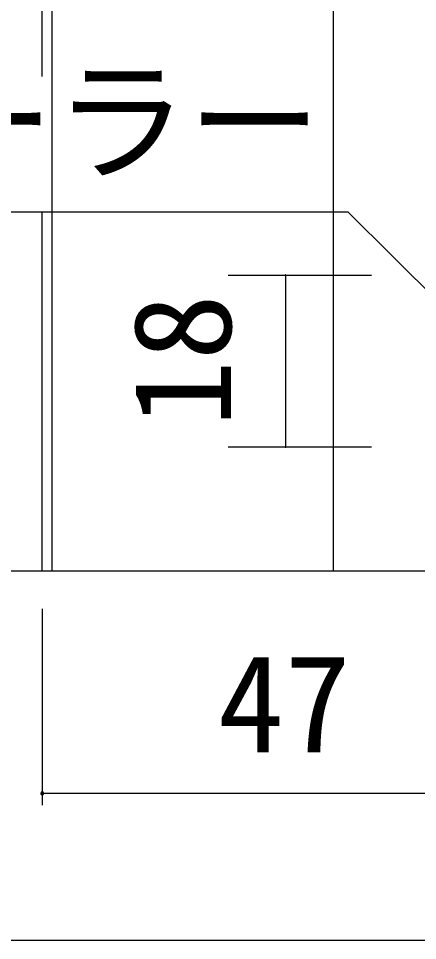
# Model space of a CAD drawing. Units: millimetres, scale not verified. Extents: x -800 to 800, y -554 to 554.
# Drawn here: x -476.9 to -435.1, y -27 to 69.7 of the extents above; entities that cross this region are included whole.
import ezdxf
from ezdxf.enums import TextEntityAlignment as Align

# ---------------------------------------------------------------- set-up
doc = ezdxf.new("R2010")
doc.units = ezdxf.units.MM
doc.header["$LTSCALE"] = 4
for name, color, linetype, lineweight in [('1-0', 7, 'Continuous', 25), ('1-4_0', 7, 'Continuous', 25), ('2-0', 7, 'Continuous', 25)]:
    doc.layers.add(name, color=color, linetype=linetype, lineweight=lineweight)
doc.styles.add('ＭＳ ゴシック', font='')
doc.styles.get('ＭＳ ゴシック').set_extended_font_data('MS Gothic')

msp = doc.modelspace()

# ---------------------------------------------------------------- linework, layer by layer
at = {"layer": '1-0'}
msp.add_lwpolyline([(152, -27), (-780, -27), (-780, 534)], dxfattribs=at)
msp.add_lwpolyline([(152, -27), (-780, -27), (-780, 534)], dxfattribs=at)
at = {"layer": '1-4_0'}
msp.add_lwpolyline([(152, -27), (-780, -27), (-780, 534)], dxfattribs=at)
at = {"layer": '2-0'}
for p, q in [((-474.373, 63.639), (-474.373, 172.591)), ((-473.376, 172.591), (-473.376, 11.797)), ((-443.878, 172.591), (-443.878, 11.797)), ((-543.454, 49.463), (-442.344, 49.463)), ((-474.373, 11.797), (-474.373, 49.463)), ((-442.344, 49.463), (-418.326, 25.45)), ((-454.878, 42.795), (-439.874, 42.795)), ((-448.879, 42.795), (-448.879, 24.797)), ((-448.839, 42.799), (-448.839, 42.795)), ((-454.878, 24.797), (-439.874, 24.797)), ((-448.839, 24.801), (-448.839, 24.797)), ((-587.531, 11.797), (-99.614, 11.797)), ((-474.373, 7.797), (-474.373, -12.81)), ((-474.373, 7.797), (-474.373, -12.81)), ((-427.38, -11.56), (-474.373, -11.56))]:
    msp.add_line(p, q, dxfattribs=at)
for centre, radius, start, end in [((-448.879, 42.795), 0.0362, 165.05966, 170.84089), ((-448.88, 42.795), 0.0349, 170.84341, 176.87728), ((-448.874, 42.795), 0.0411, 177.14882, 182.85118), ((-448.869, 42.795), 0.046, 182.55429, 187.92338), ((-448.873, 42.795), 0.0422, 187.92862, 193.50007), ((-448.878, 42.795), 0.0377, 159.52685, 165.05983), ((-448.876, 42.794), 0.0393, 193.50651, 199.23172), ((-448.876, 42.794), 0.0392, 154.2203, 159.52909), ((-448.878, 42.793), 0.0372, 199.23887, 205.0635), ((-448.875, 42.793), 0.0405, 149.10079, 154.22404), ((-448.879, 42.793), 0.0358, 205.07074, 210.9394), ((-448.874, 42.793), 0.0415, 144.11902, 149.10558), ((-448.88, 42.792), 0.0349, 210.9461, 216.80737), ((-448.874, 42.793), 0.042, 139.21874, 144.12453), ((-448.88, 42.792), 0.0345, 216.81302, 222.62392), ((-448.874, 42.793), 0.042, 134.33887, 139.22476), ((-448.88, 42.792), 0.0344, 222.6282, 228.3573), ((-448.874, 42.793), 0.0413, 129.41468, 134.34524), ((-448.88, 42.792), 0.0346, 228.36009, 233.98902), ((-448.88, 42.792), 0.0349, 233.99037, 239.51366), ((-448.875, 42.794), 0.04, 124.3788, 129.42127), ((-448.876, 42.796), 0.0382, 119.16221, 124.38538), ((-448.88, 42.793), 0.0353, 239.51376, 244.93759), ((-448.877, 42.798), 0.036, 113.69633, 119.16844), ((-448.879, 42.793), 0.0357, 244.93668, 250.27687), ((-448.878, 42.8), 0.0336, 107.91656, 113.70159), ((-448.879, 42.793), 0.036, 250.27522, 255.55499), ((-448.879, 42.802), 0.0312, 101.76847, 107.9199), ((-448.879, 42.793), 0.0361, 255.55287, 260.80048), ((-448.879, 42.804), 0.029, 95.21708, 101.7686), ((-448.879, 42.793), 0.0361, 260.79816, 266.04477), ((-448.879, 42.8), 0.0334, 88.36633, 94.73075), ((-448.879, 42.801), 0.0438, 266.40079, 271.24834), ((-448.879, 42.778), 0.0549, 83.92246, 88.86547), ((-448.879, 42.828), 0.0706, 270.83839, 274.67761), ((-448.879, 42.784), 0.0488, 78.66718, 83.92051), ((-448.878, 42.817), 0.0594, 274.67222, 278.96555), ((-448.878, 42.789), 0.0439, 73.12697, 78.66317), ((-448.877, 42.808), 0.0503, 278.96158, 283.74634), ((-448.877, 42.793), 0.0402, 67.34471, 73.12085), ((-448.875, 42.801), 0.043, 283.74511, 289.0423), ((-448.875, 42.795), 0.0374, 61.37797, 67.33673), ((-448.873, 42.795), 0.0373, 289.04536, 294.84808), ((-448.875, 42.797), 0.0355, 55.29543, 61.36871), ((-448.871, 42.791), 0.0332, 294.85687, 301.11822), ((-448.874, 42.798), 0.0344, 49.17098, 55.2857), ((-448.87, 42.789), 0.0304, 301.13331, 307.75807), ((-448.874, 42.798), 0.0339, 43.07669, 49.16168), ((-448.869, 42.788), 0.0288, 307.77853, 314.62432), ((-448.874, 42.798), 0.034, 37.07602, 43.0686), ((-448.869, 42.788), 0.0285, 314.6475, 321.53926), ((-448.874, 42.798), 0.0346, 31.21884, 37.06965), ((-448.869, 42.788), 0.0293, 321.56154, 328.31712), ((-448.875, 42.797), 0.0356, 25.53895, 31.21439), ((-448.871, 42.789), 0.0313, 328.33521, 334.79357), ((-448.876, 42.797), 0.037, 20.05407, 25.53634), ((-448.874, 42.79), 0.0345, 334.80565, 340.84753), ((-448.878, 42.796), 0.0387, 14.76771, 20.05304), ((-448.88, 42.796), 0.0405, 9.67201, 14.76792), ((-448.878, 42.792), 0.0391, 340.85349, 346.40888), ((-448.882, 42.795), 0.0424, 4.75091, 9.67311), ((-448.892, 42.795), 0.0528, 351.45102, 355.99211), ((-448.884, 42.793), 0.0451, 346.40979, 351.45359), ((-448.901, 42.795), 0.0622, 355.98749, 0.05649), ((-448.873, 24.797), 0.0417, 171.63537, 177.18988), ((-448.873, 24.797), 0.0418, 177.18871, 182.81129), ((-448.873, 24.797), 0.0417, 182.81012, 188.36463), ((-448.873, 24.797), 0.0419, 160.85672, 166.18515), ((-448.873, 24.797), 0.0417, 166.18652, 171.63234), ((-448.873, 24.797), 0.0417, 188.36766, 193.81348), ((-448.873, 24.797), 0.0419, 193.81485, 199.14328), ((-448.873, 24.796), 0.0423, 155.64053, 160.85688), ((-448.873, 24.797), 0.0423, 199.14312, 204.35947), ((-448.873, 24.796), 0.0425, 150.51997, 155.64204), ((-448.873, 24.797), 0.0425, 204.35796, 209.48003), ((-448.873, 24.796), 0.0425, 145.46642, 150.52261), ((-448.873, 24.797), 0.0425, 209.47739, 214.53358), ((-448.873, 24.797), 0.0422, 140.44241, 145.46997), ((-448.873, 24.797), 0.0422, 214.53003, 219.55759), ((-448.873, 24.797), 0.0416, 135.40333, 140.44669), ((-448.873, 24.796), 0.0416, 219.55331, 224.59667), ((-448.874, 24.798), 0.0405, 130.29874, 135.40816), ((-448.874, 24.796), 0.0405, 224.59184, 229.70126), ((-448.875, 24.799), 0.039, 125.07384, 130.30392), ((-448.875, 24.794), 0.039, 229.69608, 234.92616), ((-448.876, 24.8), 0.0371, 119.67115, 125.07909), ((-448.876, 24.793), 0.0371, 234.92091, 240.32885), ((-448.877, 24.802), 0.035, 114.0331, 119.67607), ((-448.877, 24.791), 0.035, 240.32393, 245.9669), ((-448.878, 24.804), 0.0328, 108.10599, 114.03704), ((-448.878, 24.789), 0.0328, 245.96296, 251.89401), ((-448.879, 24.806), 0.0307, 101.84614, 108.10807), ((-448.879, 24.787), 0.0307, 251.89193, 258.15386), ((-448.879, 24.808), 0.0288, 95.22832, 101.84522), ((-448.879, 24.785), 0.0288, 258.15478, 264.77168), ((-448.879, 24.804), 0.0333, 88.36145, 94.74218), ((-448.879, 24.79), 0.0333, 265.25782, 271.63855), ((-448.879, 24.782), 0.0546, 83.89571, 88.86783), ((-448.879, 24.811), 0.0546, 271.13217, 276.10429), ((-448.879, 24.789), 0.0482, 78.56899, 83.89415), ((-448.879, 24.805), 0.0482, 276.10585, 281.43101), ((-448.877, 24.794), 0.0431, 72.91245, 78.56485), ((-448.877, 24.8), 0.0431, 281.43515, 287.08755), ((-448.876, 24.797), 0.0392, 66.97221, 72.90548), ((-448.876, 24.796), 0.0392, 287.09452, 293.02779), ((-448.875, 24.8), 0.0364, 60.81534, 66.96259), ((-448.875, 24.793), 0.0364, 293.03741, 299.18466), ((-448.874, 24.802), 0.0346, 54.52632, 60.80376), ((-448.874, 24.792), 0.0346, 299.19624, 305.47368), ((-448.874, 24.802), 0.0337, 48.19951, 54.51388), ((-448.874, 24.791), 0.0337, 305.48612, 311.80049), ((-448.874, 24.802), 0.0335, 41.92927, 48.18751), ((-448.874, 24.791), 0.0335, 311.81249, 318.07073), ((-448.874, 24.802), 0.0341, 35.79998, 41.91886), ((-448.874, 24.791), 0.0341, 318.08114, 324.20002), ((-448.875, 24.801), 0.0354, 29.87845, 35.79192), ((-448.875, 24.792), 0.0354, 324.20808, 330.12155), ((-448.877, 24.8), 0.0373, 24.21024, 29.873), ((-448.877, 24.793), 0.0373, 330.127, 335.78976), ((-448.879, 24.799), 0.0398, 18.81975, 24.20725), ((-448.879, 24.794), 0.0398, 335.79275, 341.18025), ((-448.882, 24.798), 0.0428, 13.71312, 18.81881), ((-448.882, 24.795), 0.0428, 341.18119, 346.28688), ((-448.885, 24.798), 0.0462, 8.88245, 13.71371), ((-448.889, 24.797), 0.0499, 4.31013, 8.88407), ((-448.889, 24.796), 0.0499, 351.11593, 355.68987), ((-448.885, 24.796), 0.0462, 346.28629, 351.11755), ((-448.893, 24.797), 0.0539, 355.68763, 0.02729), ((-474.373, -11.56), 0.156, 0, 180), ((-474.373, -11.56), 0.156, 0, 180), ((-474.373, -11.56), 0.156, 180, 0), ((-474.373, -11.56), 0.156, 180, 0)]:
    msp.add_arc(centre, radius, start, end, dxfattribs=at)

# ---------------------------------------------------------------- texts
at = {"layer": '2-0', "style": 'ＭＳ ゴシック'}
for s, p in [('ガイドローラー', (-543.1, 50.759)), ('47', (-455.996, -10.325))]:
    msp.add_text(s, height=10.26, dxfattribs=at).set_placement(p, align=Align.BOTTOM_LEFT)
msp.add_text('18', height=10.26, rotation=90, dxfattribs=at).set_placement((-451.513, 26.884), align=Align.BOTTOM_LEFT)

doc.saveas('drawing.dxf')
